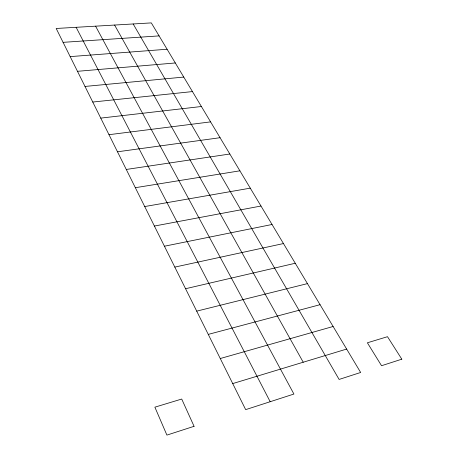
<?xml version="1.0" encoding="UTF-8"?>
<svg xmlns="http://www.w3.org/2000/svg" width="458" height="458" viewBox="0 0 458 458"><rect width="100%" height="100%" fill="white"/><g stroke="black" fill="none" stroke-linecap="round" stroke-linejoin="round"><path stroke-width="0.69" d="M232.721 383.586L346.643 349.07M220.264 358.522L333.121 326.485M208.264 334.392L320.062 304.685M196.705 311.142L307.444 283.616M185.564 288.723L295.25 263.253M174.813 267.094L283.456 243.553M164.433 246.215L272.041 224.489M154.409 226.046L260.986 206.031M144.717 206.552L250.274 188.152M135.345 187.7L239.9 170.817M126.276 169.46L229.83 154.008M117.494 151.798L220.069 137.703M108.993 134.692L210.588 121.88M100.749 118.112L201.388 106.508M92.762 102.037L192.446 91.583M85.005 86.442L183.755 77.07M77.482 71.311L175.311 62.964M70.183 56.615L167.096 49.246M63.084 42.342L159.098 35.896M133.169 23.965L339.109 379.436L360.658 372.474L151.317 22.9L56.191 28.476L245.671 409.641L293.91 394.046L95.585 26.163M114.597 25.053L303.225 362.226M76.125 27.308L270.191 401.718M194.072 426.318L166.901 435.1L154.878 407.173L181.712 399.044L194.072 426.318M401.809 359.175L381.548 365.724L367.379 342.79L387.497 336.693L401.809 359.175"/></g></svg>
